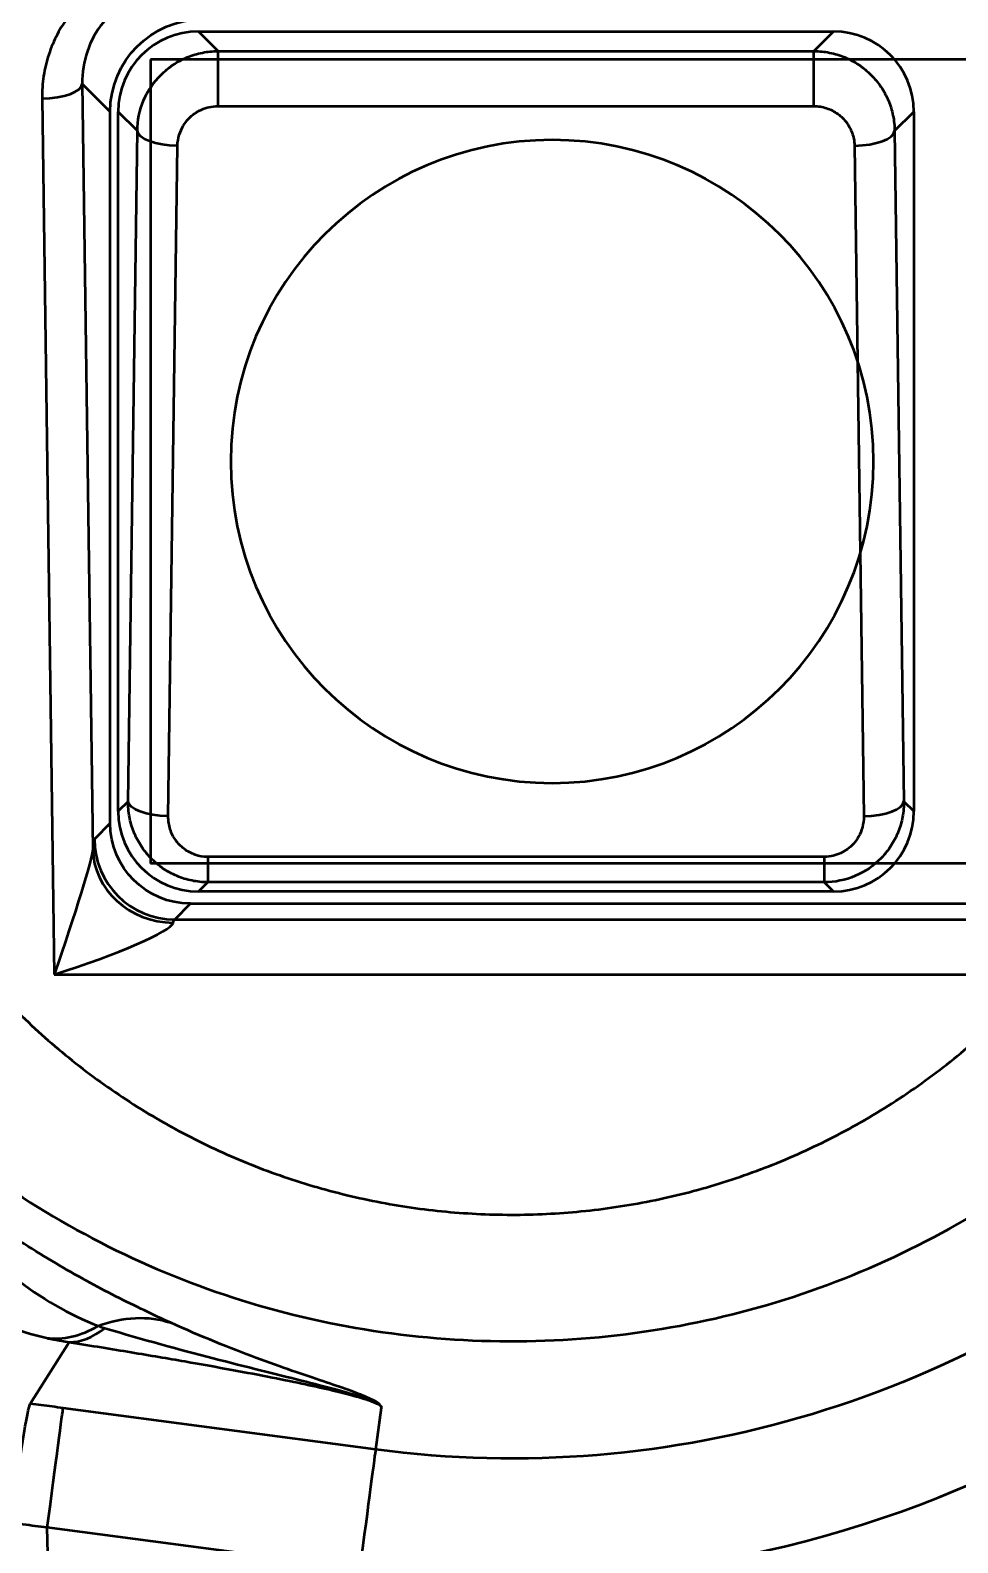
# Model space of a CAD drawing. Header units: millimetres. Extents: x -142 to 142, y -208 to 161.
# Drawn here: x -60.99 to -37.91, y 26.6 to 64.23 of the extents above; entities that cross this region are included whole.
import ezdxf

# ---------------------------------------------------------------- set-up
doc = ezdxf.new("R2010")
doc.units = ezdxf.units.MM
doc.layers.add('1', color=7, linetype='Continuous', true_color=0xffffff)

msp = doc.modelspace()

# ---------------------------------------------------------------- linework, layer by layer
at = {"layer": '1', "color": 251, "linetype": 'Continuous', "lineweight": 50}
for p, q in [((-56.311, 63.71, -87.731), (-56.801, 64.2, -73.7)), ((-56.801, 64.2, -73.7), (-40.999, 64.2, -73.7)), ((-41.489, 63.71, -87.731), (-40.999, 64.2, -73.7)), ((-56.311, 63.71, -87.731), (-41.489, 63.71, -87.731)), ((-58, 63.5, -71), (-58, 43.5, -71)), ((35, 63.5, -71), (-58, 63.5, -71)), ((-26.9, 63.5, -73), (-58, 63.5, -73)), ((-58, 63.5, -71), (-58, 63.5, -73)), ((-58, 63.5, -73), (-58, 43.5, -73)), ((-59.695, 62.897, -87.915), (-59.432, 43.858, -80.377)), ((-59.695, 62.897, -87.915), (-59, 62.201, -68)), ((-60.695, 62.529, -88.81), (-60.394, 40.738, -80.183)), ((-59, 44.499, -68), (-59, 62.201, -68)), ((-58.8, 44.799, -73.7), (-58.8, 62.201, -73.7)), ((-58.324, 61.725, -87.34), (-58.8, 62.201, -73.7)), ((-56.311, 62.343, -88.626), (-41.489, 62.343, -88.626)), ((-39.476, 61.725, -87.34), (-39, 62.201, -73.7)), ((-39, 62.201, -73.7), (-39, 44.799, -73.7)), ((-58.554, 45.044, -80.736), (-58.324, 61.725, -87.34)), ((-39.476, 61.725, -87.34), (-39.246, 45.044, -80.736)), ((-57.555, 44.676, -81.631), (-57.324, 61.357, -88.235)), ((-40.476, 61.357, -88.235), (-40.245, 44.676, -81.631)), ((-56, 53.5, -73.7), (-56, 53.5, -73)), ((-40, 53.5, -73.7), (-40, 53.5, -73)), ((-58.554, 45.044, -80.736), (-58.8, 44.799, -73.7)), ((-39.246, 45.044, -80.736), (-39, 44.799, -73.7)), ((-59, 44.499, -68), (-59.394, 44.105, -79.288)), ((-41.23, 43.663, -81.23), (-56.57, 43.663, -81.23)), ((-26.9, 43.5, -73), (-58, 43.5, -73)), ((35, 43.5, -71), (-58, 43.5, -71)), ((-58, 43.5, -71), (-58, 43.5, -73)), ((-56.57, 43.032, -80.335), (-56.801, 42.8, -73.7)), ((-41.23, 43.032, -80.335), (-56.57, 43.032, -80.335)), ((-41.23, 43.032, -80.335), (-40.999, 42.8, -73.7)), ((-40.999, 42.8, -73.7), (-56.801, 42.8, -73.7)), ((-57.395, 42.106, -79.288), (-57.001, 42.5, -68)), ((-57.001, 42.5, -68), (-31.032, 42.5, -68)), ((-57.395, 42.106, -79.288), (-35.815, 42.106, -79.288)), ((-60.394, 40.738, -80.183), (-35.815, 40.738, -80.183)), ((-60.99, 30.057, -17.855), (-60.022, 31.59, -49.262)), ((-52.388, 28.918, -17.843), (-60.171, 29.948, -17.843)), ((-52.388, 28.918, -17.843), (-52.25, 29.961, -37.924)), ((-52.781, 25.948, -15), (-60.565, 26.979, -15))]:
    msp.add_line(p, q, dxfattribs=at)
for centre, radius, start, end in [((-49, 54.5, -15), 28.802, 262.4562, 95.5438), ((-48, 53.5, -73.7), 8, 0, 180), ((-48, 53.5, -73), 8, 0, 180), ((-48, 53.5, -73), 8, 180, 0), ((-48, 53.5, -73.7), 8, 180, 0)]:
    msp.add_arc(centre, radius, start, end, dxfattribs=at)
at = {"layer": '1', "color": 251, "linetype": 'Continuous', "lineweight": 50, "extrusion": (0, 0, -1)}
for centre, radius, start, end in [((49, 54.5, 17.843), 25.806, 84.4562, 180), ((49, 54.5, 17.843), 25.806, 180, 277.5438), ((-1114, 51.8, 15), 1174.827, 354.719094, 358.789377)]:
    msp.add_arc(centre, radius, start, end, dxfattribs=at)
at = {"layer": '1', "color": 251, "linetype": 'Continuous', "lineweight": 50, "extrusion": (1, 0, 0)}
msp.add_arc((62.711, -87.696, -56.311), 1, 248.4, 358, dxfattribs=at)
at = {"layer": '1', "color": 251, "linetype": 'Continuous', "lineweight": 50, "extrusion": (1, 2.48779e-06, -9.84987e-07)}
msp.add_arc((62.711, -87.696, -41.489), 1, 248.4, 358, dxfattribs=at)
at = {"layer": '1', "color": 251, "linetype": 'Continuous', "lineweight": 50, "extrusion": (0.012854, -0.9297, 0.368094)}
for centre in [(-59.82, -58.252, -91.604), (-39.619, -58.251, -90.043)]:
    msp.add_arc(centre, 1, 269.7084, 357.8489, dxfattribs=at)
at = {"layer": '1', "color": 251, "linetype": 'Continuous', "lineweight": 50, "extrusion": (0.012854, 0.9297, -0.368094)}
for centre in [(58.172, -58.749, 88.785), (58.172, -58.749, 70.844)]:
    msp.add_arc(centre, 1, 269.7084, 357.8489, dxfattribs=at)
at = {"layer": '1', "color": 251, "linetype": 'Continuous', "lineweight": 50, "extrusion": (0.012853, -0.9297, 0.368094)}
msp.add_arc((-39.619, -58.251, -72.101), 1, 269.7084, 357.8489, dxfattribs=at)
at = {"layer": '1', "color": 251, "linetype": 'Continuous', "lineweight": 50, "extrusion": (0.034878, 0.034878, 0.998783)}
msp.add_arc((71.771, 5.472, -79.725), 2, 45.0349, 134.9651, dxfattribs=at)
at = {"layer": '1', "color": 251, "linetype": 'Continuous', "lineweight": 50, "extrusion": (0.032018, 0.397897, 0.916871)}
msp.add_arc((60.766, -67.972, -58.147), 2, 5.0156, 94.2196, dxfattribs=at)
at = {"layer": '1', "color": 251, "linetype": 'Continuous', "lineweight": 50, "extrusion": (-1, 1.13531e-06, -4.49502e-07)}
msp.add_arc((-44.031, -80.3, 56.57), 1, 291.6, 358, dxfattribs=at)
at = {"layer": '1', "color": 251, "linetype": 'Continuous', "lineweight": 50, "extrusion": (-1, 0, 0)}
msp.add_arc((-44.031, -80.3, 41.23), 1, 291.6, 358, dxfattribs=at)
at = {"layer": '1', "color": 251, "linetype": 'Continuous', "lineweight": 50, "extrusion": (0.800835, -0.205211, 0.56263)}
msp.add_arc((20.652, -3.037, -82.798), 5, 183.7545, 208.8666, dxfattribs=at)
at = {"layer": '1', "color": 251, "linetype": 'Continuous', "lineweight": 50, "extrusion": (-0.636136, 0.281347, -0.718453)}
msp.add_arc((-1.59, 10.139, 83.429), 4.5, 144.9857, 175.6849, dxfattribs=at)
at = {"layer": '1', "color": 251, "linetype": 'Continuous', "lineweight": 50, "extrusion": (0.887977, -0.14074, 0.437823)}
msp.add_arc((26.796, -15.878, -79.312), 5, 183.3372, 205.6718, dxfattribs=at)
at = {"layer": '1', "color": 251, "linetype": 'Continuous', "lineweight": 50, "extrusion": (-0.990696, 0.132776, -0.029857)}
msp.add_arc((-18.694, -16.08, 64.946), 3, 89.734, 176.9987, dxfattribs=at)
at = {"layer": '1', "color": 251, "linetype": 'Continuous', "lineweight": 50, "extrusion": (-0.991345, 0.131284, 2.28656e-13)}
for centre in [(-18.794, -18, 63.582), (-18.794, -18, 55.731)]:
    msp.add_arc(centre, 3, 90, 177, dxfattribs=at)
at = {"layer": '1', "color": 251, "linetype": 'Continuous', "lineweight": 50, "extrusion": (0, 0, -1)}
for centre, major_axis, start_param, end_param in [((-56.699, 62.199, -68), (1.628, -1.628), 2.356803, 3.926382), ((-56.999, 44.501, -68), (-1.416, -1.416), 5.498396, 7.067974)]:
    msp.add_ellipse(centre, major_axis=major_axis, ratio=0.998783, start_param=start_param, end_param=end_param, dxfattribs=at)
at = {"layer": '1', "color": 251, "linetype": 'Continuous', "lineweight": 50}
for centre, major_axis in [((-56.799, 62.199, -73.7), (-1.416, 1.416)), ((-41.001, 62.199, -73.7), (1.416, 1.416)), ((-56.799, 44.801, -73.7), (-1.416, -1.416)), ((-41.001, 44.801, -73.7), (1.416, -1.416))]:
    msp.add_ellipse(centre, major_axis=major_axis, ratio=0.998783, start_param=5.498396, end_param=7.067974, dxfattribs=at)
at = {"layer": '1', "color": 251, "linetype": 'Continuous', "lineweight": 50, "extrusion": (-0.999391, 0, 0.034899)}
msp.add_ellipse((-59.391, 41.106, -79.183), major_axis=(0.105, 0, 3), ratio=0.999391, start_param=1.605703, end_param=1.980242, dxfattribs=at)
at = {"layer": '1', "color": 251, "linetype": 'Continuous', "lineweight": 50, "extrusion": (-0.951484, 0.28609, -0.113271)}
msp.add_ellipse((-60.394, 41.106, -79.253), major_axis=(0.962, 2.765, -1.095), ratio=0.319903, start_param=0.032454, end_param=1.570796, dxfattribs=at)
at = {"layer": '1', "color": 251, "linetype": 'Continuous', "lineweight": 50, "extrusion": (0.319903, -0.880917, 0.34878)}
msp.add_ellipse((-60.394, 41.106, -79.253), major_axis=(2.962, 0.93, -0.368), ratio=0.319903, start_param=4.712389, end_param=6.250731, dxfattribs=at)
at = {"layer": '1', "color": 251, "linetype": 'Continuous', "lineweight": 50, "extrusion": (0.994557, 0, -0.104192)}
msp.add_ellipse((-57.392, 41.106, -79.253), major_axis=(0.105, 0, 1), ratio=0.994557, start_param=4.302943, end_param=4.677482, dxfattribs=at)
at = {"layer": '1', "color": 251, "linetype": 'Continuous', "lineweight": 50}
for points, knots in [([(-30.242, 66.607, -84.237), (-30.893, 67.587, -84.537), (-32.354, 69.45, -85.108), (-35.845, 72.696, -86.102), (-41.15, 75.68, -87.013), (-47.189, 76.814, -87.359), (-52.053, 76.556, -87.281), (-55.617, 75.777, -87.043), (-58.991, 74.435, -86.633), (-63.119, 71.966, -85.878), (-67.419, 67.759, -84.591), (-70.679, 61.449, -82.655), (-71.484, 56.82, -81.23), (-71.521, 54.5, -80.515)], [0, 0, 0, 0, 0.0625, 0.125, 0.25, 0.375, 0.4375, 0.5, 0.5625, 0.625, 0.75, 0.875, 1, 1, 1, 1]), ([(-57.443, 65.241, -89.239), (-57.504, 65.242, -89.24), (-57.565, 65.239, -89.24), (-58.226, 65.186, -89.219), (-58.797, 64.885, -89.053), (-59.52, 63.998, -88.55), (-59.705, 63.448, -88.234), (-59.695, 62.897, -87.915)], [0, 0, 0, 0, 0.050755, 0.050755, 0.551143, 0.551143, 1, 1, 1, 1]), ([(-58.324, 61.725, -87.34), (-58.322, 61.983, -87.395), (-58.216, 62.499, -87.504), (-57.845, 63.049, -87.616), (-57.437, 63.381, -87.68), (-57.088, 63.568, -87.714), (-56.707, 63.684, -87.732), (-56.443, 63.71, -87.733), (-56.311, 63.71, -87.731)], [0, 0, 0, 0, 0.25, 0.5, 0.625, 0.75, 0.875, 1, 1, 1, 1]), ([(-71.521, 54.5, -80.515), (-71.558, 52.202, -79.807), (-70.917, 47.598, -78.386), (-67.928, 41.247, -76.421), (-63.856, 36.922, -75.08), (-59.887, 34.306, -74.268), (-56.616, 32.829, -73.808), (-53.131, 31.892, -73.517), (-48.334, 31.4, -73.364), (-42.3, 32.214, -73.617), (-36.884, 34.885, -74.448), (-33.245, 37.908, -75.385), (-31.693, 39.671, -75.932), (-30.992, 40.604, -76.221)], [0, 0, 0, 0, 0.125, 0.25, 0.375, 0.4375, 0.5, 0.5625, 0.625, 0.75, 0.875, 0.9375, 1, 1, 1, 1]), ([(-39.246, 45.044, -80.736), (-39.245, 44.914, -80.712), (-39.268, 44.654, -80.665), (-39.378, 44.278, -80.594), (-39.558, 43.929, -80.527), (-39.886, 43.518, -80.447), (-40.438, 43.139, -80.368), (-40.966, 43.032, -80.339), (-41.23, 43.032, -80.335)], [0, 0, 0, 0, 0.125, 0.25, 0.375, 0.5, 0.75, 1, 1, 1, 1]), ([(-59.297, 31.994, -51.091), (-59.279, 31.987, -51.074), (-59.242, 31.974, -51.04), (-59.188, 31.957, -50.992), (-59.153, 31.946, -50.962), (-59.135, 31.94, -50.948)], [0, 0, 0, 0, 0.333288, 0.666644, 1, 1, 1, 1]), ([(-59.135, 31.94, -50.948), (-57.215, 31.364, -49.355), (-55.065, 30.852, -46.957), (-53.359, 30.411, -43.53), (-52.72, 30.225, -41.723), (-52.329, 30.073, -39.843), (-52.245, 29.994, -38.564), (-52.25, 29.961, -37.924)], [0, 0, 0, 0, 0.5, 0.625, 0.75, 0.875, 1, 1, 1, 1])]:
    msp.add_open_spline(points, degree=3, knots=knots, dxfattribs=at)
for points in [[(-37.905, 65.873, -90.134), (-38.358, 66.243, -90.281), (-39.293, 66.933, -90.554), (-40.793, 67.824, -90.907), (-42.367, 68.558, -91.197), (-44.001, 69.133, -91.425), (-45.678, 69.542, -91.587), (-47.385, 69.785, -91.683), (-49.105, 69.859, -91.712), (-50.826, 69.764, -91.675), (-52.532, 69.5, -91.57), (-54.21, 69.069, -91.399), (-55.846, 68.47, -91.163), (-57.425, 67.707, -90.86), (-58.931, 66.783, -90.494), (-60.348, 65.702, -90.066), (-61.66, 64.471, -89.579), (-62.849, 63.1, -89.036), (-63.898, 61.6, -88.442), (-64.793, 59.984, -87.803), (-65.515, 58.279, -87.128), (-66.062, 56.474, -86.413), (-66.417, 54.586, -85.665), (-66.515, 53.307, -85.159), (-66.528, 52.659, -84.903)], [(-57.443, 65.873, -90.134), (-57.602, 65.873, -90.134), (-57.919, 65.85, -90.125), (-58.39, 65.745, -90.083), (-58.861, 65.561, -90.011), (-59.299, 65.304, -89.909), (-59.694, 64.98, -89.781), (-60.041, 64.589, -89.626), (-60.327, 64.137, -89.447), (-60.541, 63.635, -89.248), (-60.671, 63.091, -89.033), (-60.697, 62.719, -88.885), (-60.695, 62.529, -88.81)], [(-41.489, 63.71, -87.731), (-41.357, 63.71, -87.733), (-41.093, 63.684, -87.732), (-40.712, 63.568, -87.715), (-40.363, 63.381, -87.68), (-40.057, 63.132, -87.632), (-39.807, 62.829, -87.571), (-39.62, 62.484, -87.501), (-39.505, 62.112, -87.422), (-39.477, 61.854, -87.367), (-39.476, 61.725, -87.34)], [(-57.324, 61.357, -88.235), (-57.323, 61.455, -88.274), (-57.291, 61.636, -88.346), (-57.187, 61.861, -88.435), (-57.051, 62.035, -88.504), (-56.898, 62.164, -88.555), (-56.734, 62.257, -88.592), (-56.543, 62.323, -88.618), (-56.392, 62.343, -88.626), (-56.311, 62.343, -88.626)], [(-41.489, 62.343, -88.626), (-41.376, 62.343, -88.626), (-41.165, 62.307, -88.612), (-40.877, 62.158, -88.553), (-40.665, 61.947, -88.469), (-40.521, 61.685, -88.365), (-40.477, 61.473, -88.281), (-40.476, 61.357, -88.235)], [(-66.528, 52.659, -84.903), (-66.541, 52.034, -84.655), (-66.5, 50.794, -84.164), (-66.244, 48.956, -83.436), (-65.797, 47.162, -82.726), (-65.168, 45.432, -82.041), (-64.366, 43.787, -81.39), (-63.404, 42.244, -80.779), (-62.296, 40.818, -80.214), (-61.056, 39.523, -79.701), (-59.701, 38.368, -79.244), (-58.246, 37.362, -78.846), (-56.706, 36.512, -78.509), (-55.096, 35.823, -78.237), (-53.431, 35.3, -78.029), (-51.726, 34.944, -77.889), (-49.995, 34.759, -77.815), (-48.252, 34.747, -77.811), (-46.513, 34.908, -77.874), (-44.792, 35.242, -78.007), (-43.107, 35.749, -78.207), (-41.472, 36.426, -78.475), (-39.906, 37.268, -78.809), (-38.426, 38.27, -79.205), (-37.049, 39.424, -79.662), (-36.213, 40.284, -80.003), (-35.815, 40.738, -80.183)], [(-56.57, 43.032, -80.335), (-56.702, 43.032, -80.337), (-56.966, 43.059, -80.346), (-57.346, 43.176, -80.374), (-57.694, 43.367, -80.415), (-57.996, 43.621, -80.467), (-58.242, 43.929, -80.527), (-58.422, 44.278, -80.593), (-58.532, 44.654, -80.664), (-58.555, 44.914, -80.713), (-58.554, 45.044, -80.736)], [(-56.57, 43.663, -81.23), (-56.681, 43.663, -81.23), (-56.889, 43.698, -81.244), (-57.173, 43.85, -81.304), (-57.381, 44.068, -81.39), (-57.519, 44.339, -81.497), (-57.557, 44.558, -81.584), (-57.555, 44.676, -81.631)], [(-40.245, 44.676, -81.631), (-40.244, 44.577, -81.591), (-40.269, 44.393, -81.519), (-40.366, 44.161, -81.427), (-40.497, 43.982, -81.356), (-40.647, 43.848, -81.303), (-40.808, 43.751, -81.265), (-40.998, 43.683, -81.238), (-41.149, 43.663, -81.23), (-41.23, 43.663, -81.23)], [(-57.499, 32.075, -52.651), (-57.708, 32.17, -52.933), (-58.148, 32.374, -53.477), (-58.853, 32.722, -54.236), (-59.589, 33.111, -54.943), (-60.352, 33.544, -55.593), (-61.139, 34.025, -56.179), (-61.949, 34.558, -56.683), (-62.779, 35.148, -57.086), (-63.341, 35.578, -57.262), (-63.622, 35.802, -57.32)], [(-64.213, 33.863, -50.664), (-63.981, 33.599, -50.534), (-63.476, 33.105, -50.28), (-62.606, 32.482, -49.93), (-61.639, 31.996, -49.618), (-60.943, 31.776, -49.444), (-60.586, 31.694, -49.366)], [(-61.39, 33.202, -53.283), (-60.737, 32.69, -52.553), (-60.014, 32.264, -51.792), (-59.297, 31.994, -51.091)], [(-52.25, 29.961, -37.924), (-52.24, 30.031, -39.263), (-52.498, 30.2, -41.934), (-53.607, 30.586, -45.796), (-55.3, 31.154, -49.409), (-56.728, 31.725, -51.613), (-57.499, 32.075, -52.651)], [(-60.586, 31.694, -49.366), (-60.525, 31.68, -49.353), (-60.401, 31.653, -49.328), (-60.213, 31.618, -49.293), (-60.086, 31.599, -49.272), (-60.022, 31.59, -49.262)], [(-60.022, 31.59, -49.262), (-59.472, 31.502, -48.991), (-58.444, 31.335, -48.408), (-57.122, 31.111, -47.466), (-55.944, 30.9, -46.427), (-54.945, 30.71, -45.334), (-54.112, 30.539, -44.197), (-53.434, 30.387, -43.021), (-52.906, 30.253, -41.801), (-52.537, 30.14, -40.592), (-52.299, 30.04, -39.298), (-52.247, 29.985, -38.39), (-52.25, 29.961, -37.924)], [(-60.171, 29.948, -17.843), (-60.262, 29.961, -17.843), (-60.444, 29.985, -17.844), (-60.717, 30.021, -17.848), (-60.899, 30.045, -17.853), (-60.99, 30.057, -17.855)], [(-60.565, 26.979, -15), (-60.666, 26.99, -15), (-60.868, 27.014, -15.001), (-61.171, 27.05, -15.006), (-61.373, 27.074, -15.011), (-61.474, 27.086, -15.014)]]:
    msp.add_open_spline(points, degree=3, dxfattribs=at)

doc.saveas('drawing.dxf')
